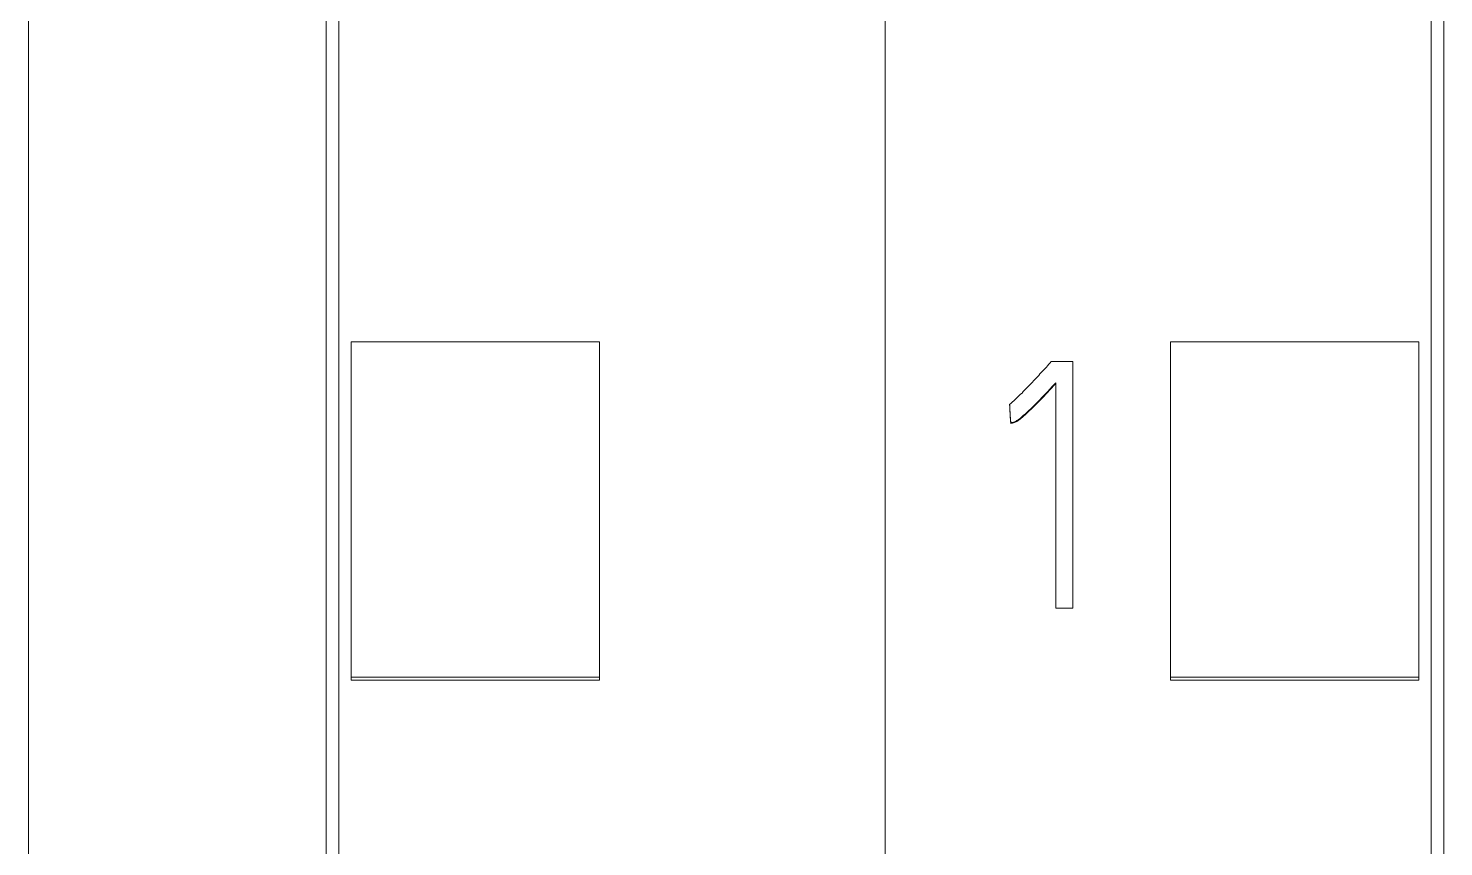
# Model space of a CAD drawing. Header units: millimetres. Extents: x 4134 to 7422, y 1400 to 3585.
# Drawn here: x 6000.95 to 6012.35, y 3314.99 to 3321.58 of the extents above; entities that cross this region are included whole.
import ezdxf

# ---------------------------------------------------------------- set-up
doc = ezdxf.new("R2010")
doc.units = ezdxf.units.MM
doc.layers.add('000-PI-Oprema', color=30, linetype='Continuous', lineweight=5)

# ---------------------------------------------------------------- blocks, each defined once
blk = doc.blocks.new('S7-1500 AI HS - 6ES7531-7NF10-0AB0')
at = {"layer": '000-PI-Oprema', "color": 0, "linetype": 'ByBlock', "lineweight": 0}
for p, q in [((34.8, 134.681), (34.8, 21.262)), ((30.4, 23.585), (30.4, 132.4)), ((30.5, 90.572), (30.5, 93.274)), ((30.5, 93.274), (32.5, 93.274)), ((32.5, 90.572), (32.5, 93.274)), ((30.5, 90.549), (30.5, 90.572)), ((30.5, 90.572), (32.5, 90.572)), ((30.5, 90.549), (32.5, 90.549)), ((32.5, 90.549), (32.5, 90.572))]:
    blk.add_line(p, q, dxfattribs=at)
for points, knots in [([(30.3, 23.299), (30.3, 26.64), (30.3, 34.605), (30.3, 47.245), (30.3, 62.731), (30.3, 77.025), (30.3, 91.235), (30.3, 105.802), (30.3, 119.972), (30.3, 129.542), (30.3, 132.586)], [0, 0, 0, 0, 0.091483, 0.21812, 0.346206, 0.515858, 0.610111, 0.736264, 0.916066, 1, 1, 1, 1]), ([(27.9, 129.52), (27.9, 127.497), (27.9, 118.948), (27.9, 105.802), (27.9, 91.235), (27.9, 77.025), (27.9, 62.731), (27.9, 47.245), (27.9, 34.486), (27.9, 25.605), (27.9, 21.348), (27.9, 20.55)], [0, 0, 0, 0, 0.055935, 0.236292, 0.362833, 0.457376, 0.627551, 0.756032, 0.883059, 0.978086, 1, 1, 1, 1])]:
    blk.add_open_spline(points, degree=3, knots=knots, dxfattribs=at)
blk = doc.blocks.new('SIMATIC S7-1500 TM COUNT - 6ES7550-1AA01-0AB0')
at = {"color": 0, "linetype": 'ByBlock', "lineweight": 0}
for p, q in [((0, -12.319), (0, -125.738)), ((4.4, -14.6), (4.4, -123.415)), ((2.3, -56.428), (2.3, -53.726)), ((4.3, -53.726), (2.3, -53.726)), ((4.3, -56.428), (4.3, -53.726)), ((1.514, -53.886), (1.339, -53.886)), ((1.514, -55.872), (1.514, -53.886)), ((1.375, -54.057), (1.375, -55.872)), ((1.003, -54.231), (1.003, -54.237)), ((1.012, -54.378), (1.012, -54.384)), ((1.375, -55.872), (1.514, -55.872)), ((2.3, -56.451), (2.3, -56.428)), ((4.3, -56.428), (2.3, -56.428)), ((4.3, -56.451), (4.3, -56.428)), ((4.3, -56.451), (2.3, -56.451))]:
    blk.add_line(p, q, dxfattribs=at)
for points in [[(1.003, -54.231, 0), (1.004, -54.234, 0), (1.004, -54.237, 0), (1.004, -54.24, 0), (1.004, -54.243, 0), (1.004, -54.245, 0), (1.004, -54.248, 0), (1.005, -54.251, 0), (1.005, -54.254, 0), (1.005, -54.257, 0), (1.005, -54.26, 0), (1.005, -54.263, 0), (1.005, -54.266, 0), (1.006, -54.269, 0), (1.006, -54.272, 0), (1.006, -54.275, 0), (1.006, -54.278, 0), (1.006, -54.281, 0), (1.006, -54.284, 0), (1.007, -54.287, 0), (1.007, -54.29, 0), (1.007, -54.293, 0), (1.007, -54.296, 0), (1.007, -54.298, 0), (1.008, -54.301, 0), (1.008, -54.304, 0), (1.008, -54.307, 0), (1.008, -54.31, 0), (1.008, -54.313, 0), (1.008, -54.316, 0), (1.009, -54.319, 0), (1.009, -54.322, 0), (1.009, -54.325, 0), (1.009, -54.328, 0), (1.009, -54.331, 0), (1.009, -54.334, 0), (1.01, -54.337, 0), (1.01, -54.34, 0), (1.01, -54.343, 0), (1.01, -54.346, 0), (1.01, -54.348, 0), (1.01, -54.351, 0), (1.011, -54.354, 0), (1.011, -54.357, 0), (1.011, -54.36, 0), (1.011, -54.363, 0), (1.011, -54.366, 0), (1.012, -54.369, 0), (1.012, -54.372, 0), (1.012, -54.375, 0), (1.012, -54.378, 0)], [(1.003, -54.237, 0), (1.004, -54.24, 0), (1.004, -54.243, 0), (1.004, -54.246, 0), (1.004, -54.249, 0), (1.004, -54.252, 0), (1.004, -54.255, 0), (1.005, -54.258, 0), (1.005, -54.26, 0), (1.005, -54.263, 0), (1.005, -54.266, 0), (1.005, -54.269, 0), (1.005, -54.272, 0), (1.006, -54.275, 0), (1.006, -54.278, 0), (1.006, -54.281, 0), (1.006, -54.284, 0), (1.006, -54.287, 0), (1.006, -54.29, 0), (1.007, -54.293, 0), (1.007, -54.296, 0), (1.007, -54.299, 0), (1.007, -54.302, 0), (1.007, -54.305, 0), (1.008, -54.308, 0), (1.008, -54.311, 0), (1.008, -54.313, 0), (1.008, -54.316, 0), (1.008, -54.319, 0), (1.008, -54.322, 0), (1.009, -54.325, 0), (1.009, -54.328, 0), (1.009, -54.331, 0), (1.009, -54.334, 0), (1.009, -54.337, 0), (1.009, -54.34, 0), (1.01, -54.343, 0), (1.01, -54.346, 0), (1.01, -54.349, 0), (1.01, -54.352, 0), (1.01, -54.355, 0), (1.01, -54.358, 0), (1.011, -54.361, 0), (1.011, -54.364, 0), (1.011, -54.366, 0), (1.011, -54.369, 0), (1.011, -54.372, 0), (1.012, -54.375, 0), (1.012, -54.378, 0), (1.012, -54.381, 0), (1.012, -54.384, 0)]]:
    blk.add_polyline3d(points, dxfattribs=at)
for points, knots in [([(4.5, -14.414), (4.5, -17.458), (4.5, -27.028), (4.5, -41.198), (4.5, -55.765), (4.5, -69.975), (4.5, -84.269), (4.5, -99.755), (4.5, -112.395), (4.5, -120.36), (4.5, -123.701)], [0, 0, 0, 0, 0.083934, 0.263736, 0.389889, 0.484142, 0.653794, 0.78188, 0.908517, 1, 1, 1, 1]), ([(1.339, -53.886), (1.313, -53.916), (1.286, -53.945), (1.231, -54.005), (1.204, -54.034), (1.163, -54.078), (1.149, -54.092), (1.121, -54.121), (1.107, -54.136), (1.078, -54.164), (1.064, -54.178), (1.034, -54.205), (1.019, -54.218), (1.003, -54.231)], [0, 0, 0, 0, 0.25, 0.25, 0.5, 0.5, 0.625, 0.625, 0.75, 0.75, 0.875, 0.875, 1, 1, 1, 1]), ([(1.012, -54.378), (1.017, -54.378), (1.022, -54.377), (1.032, -54.375), (1.037, -54.374), (1.047, -54.37), (1.052, -54.368), (1.061, -54.363), (1.065, -54.36), (1.078, -54.351), (1.086, -54.345), (1.102, -54.332), (1.109, -54.326), (1.132, -54.305), (1.147, -54.291), (1.177, -54.263), (1.191, -54.249), (1.235, -54.205), (1.263, -54.176), (1.32, -54.117), (1.348, -54.087), (1.375, -54.057)], [0, 0, 0, 0, 0.03125, 0.03125, 0.0625, 0.0625, 0.09375, 0.09375, 0.125, 0.125, 0.1875, 0.1875, 0.25, 0.25, 0.375, 0.375, 0.5, 0.5, 0.75, 0.75, 1, 1, 1, 1]), ([(1.375, -54.063), (1.348, -54.093), (1.32, -54.123), (1.263, -54.182), (1.235, -54.212), (1.191, -54.255), (1.177, -54.269), (1.147, -54.298), (1.132, -54.312), (1.109, -54.332), (1.101, -54.339), (1.086, -54.351), (1.077, -54.358), (1.065, -54.366), (1.061, -54.369), (1.052, -54.374), (1.047, -54.376), (1.038, -54.38), (1.032, -54.381), (1.022, -54.383), (1.017, -54.384), (1.012, -54.384)], [0, 0, 0, 0, 0.25, 0.25, 0.5, 0.5, 0.625, 0.625, 0.75, 0.75, 0.8125, 0.8125, 0.875, 0.875, 0.90625, 0.90625, 0.9375, 0.9375, 0.96875, 0.96875, 1, 1, 1, 1])]:
    blk.add_open_spline(points, degree=3, knots=knots, dxfattribs=at)

msp = doc.modelspace()

# ---------------------------------------------------------------- block references
at = {"layer": '000-PI-Oprema', "color": 0, "linetype": 'ByBlock', "lineweight": 0}
for name, p in [('S7-1500 AI HS - 6ES7531-7NF10-0AB0', (5973.048, 3225.785)), ('SIMATIC S7-1500 TM COUNT - 6ES7550-1AA01-0AB0', (6007.848, 3372.785))]:
    msp.add_blockref(name, p, dxfattribs=at)

doc.saveas('drawing.dxf')
